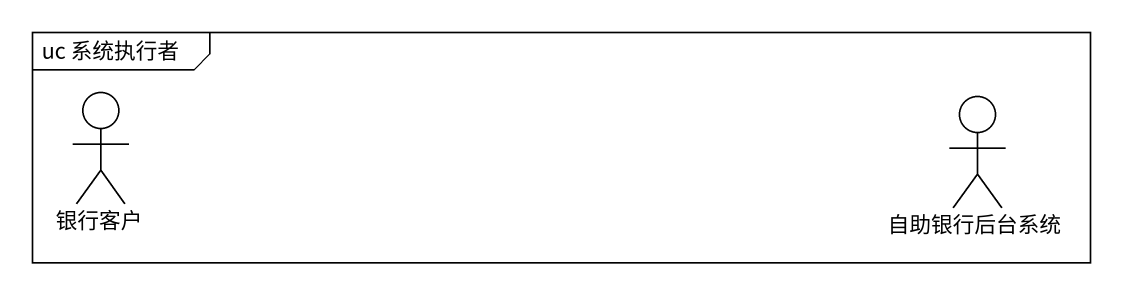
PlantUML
@startuml
mainframe uc 系统执行者
actor 银行客户
actor 自助银行后台系统
@enduml
